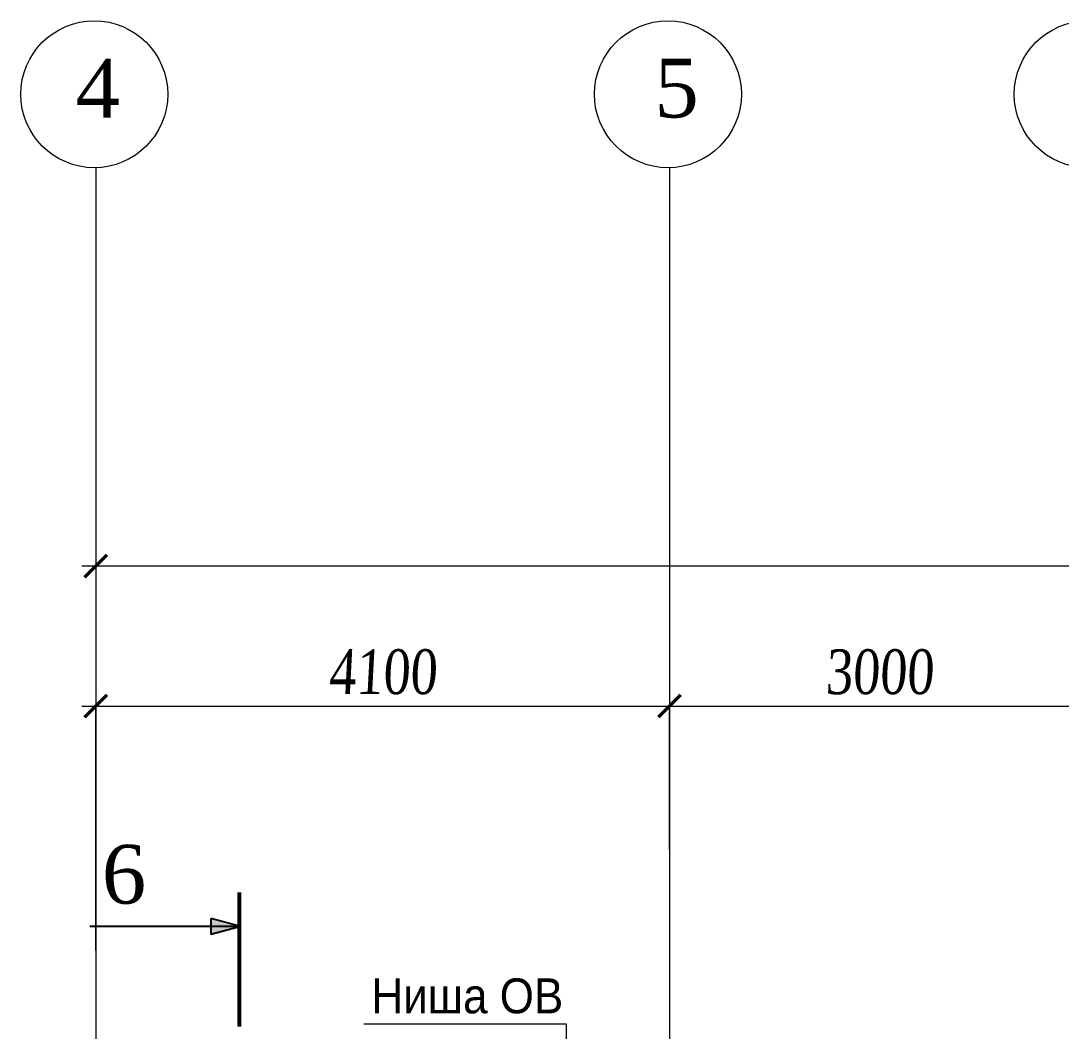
# Model space of a CAD drawing. Header units: inches. Extents: x -407541 to 6688123, y -998590 to 1205599.
# Drawn here: x 12768 to 20203, y 272566 to 279787 of the extents above; entities that cross this region are included whole.
import ezdxf

# ---------------------------------------------------------------- set-up
doc = ezdxf.new("R2010")
doc.units = ezdxf.units.IN
doc.header["$MEASUREMENT"] = 0
doc.linetypes.add('ACAD_ISO04W100', pattern=[30, 24, -3, 0, -3])
for name, color, linetype, lineweight in [('осевые о', 23, 'Continuous', 15), ('Осевые размеры', 172, 'Continuous', 5), ('Оси', 254, 'ACAD_ISO04W100', 5), ('текст СС', 32, 'Continuous', 15)]:
    doc.layers.add(name, color=color, linetype=linetype, lineweight=lineweight)
doc.styles.get("Standard").update_dxf_attribs({"font": 'arial.ttf'})
doc.styles.add('style1', font='arial.ttf', dxfattribs={"width": 0.9, "height": 500})
doc.styles.add('STYLE2', font='times.ttf', dxfattribs={"width": 0.8, "oblique": 3})
doc.dimstyles.new('M -100(m)', dxfattribs={"dimtxt": 320, "dimasz": 160, "dimexe": 0, "dimexo": 0, "dimgap": 80, "dimtad": 1, "dimdec": 0, "dimrnd": 5, "dimtxsty": 'STYLE2', "dimblk": 'ARCHTICK', "dimcen": 50, "dimdle": 100, "dimclrd": 256, "dimclre": 256, "dimclrt": 256, "dimadec": 0, "dimazin": 0, "dimtfac": 1, "dimtdec": 0, "dimtmove": 1, "dimatfit": 3, "dimldrblk": 'DOT', "dimfxl": 1, "dimlwd": -1, "dimlwe": 5, "dimarcsym": 0})

# ---------------------------------------------------------------- blocks, each defined once
blk = doc.blocks.new('_ARCHTICK')
at = {"color": 0, "linetype": 'ByBlock', "const_width": 0.15}
blk.add_lwpolyline([(-0.5, -0.5), (0.5, 0.5)], dxfattribs=at)
blk = doc.blocks.new('*D333')
at = {"layer": 'Осевые размеры', "ltscale": 1e-07, "transparency": 16777216}
blk.add_line((13203.4, 274890), (17503.4, 274890), dxfattribs=at)
at = {"layer": 'Осевые размеры', "lineweight": 5, "ltscale": 1e-07, "transparency": 16777216}
for p, q in [((13303.4, 273142.4), (13303.4, 274890)), ((17403.4, 273863.8), (17403.4, 274890))]:
    blk.add_line(p, q, dxfattribs=at)
at = {"layer": 'Осевые размеры', "ltscale": 1e-07, "transparency": 16777216, "xscale": 160, "yscale": 160, "zscale": 160, "rotation": 180}
blk.add_blockref('_ARCHTICK', (13303.4, 274890), dxfattribs=at)
at = {"layer": 'Осевые размеры', "ltscale": 1e-07, "transparency": 16777216, "xscale": 160, "yscale": 160, "zscale": 160}
blk.add_blockref('_ARCHTICK', (17403.4, 274890), dxfattribs=at)
at = {"layer": 'Осевые размеры', "ltscale": 1e-07, "transparency": 16777216, "insert": (15353.4, 275132.7), "char_height": 320, "attachment_point": 5, "style": 'STYLE2'}
blk.add_mtext('4100', dxfattribs=at)
blk = doc.blocks.new('_Dot')
at = {"color": 0, "linetype": 'ByBlock', "lineweight": -2}
blk.add_line((-0.5, 0), (-1, 0), dxfattribs=at)
at = {"color": 0, "linetype": 'ByBlock', "const_width": 0.5}
blk.add_lwpolyline([(-0.25, 0, 1), (0.25, 0, 1)], format="xyb", close=True, dxfattribs=at)
blk = doc.blocks.new('*D334')
at = {"layer": 'Осевые размеры', "ltscale": 1e-07, "transparency": 16777216}
blk.add_line((17303.4, 274890), (20503.4, 274890), dxfattribs=at)
at = {"layer": 'Осевые размеры', "ltscale": 1e-07, "transparency": 16777216, "xscale": 160, "yscale": 160, "zscale": 160, "rotation": 180}
blk.add_blockref('_ARCHTICK', (17403.4, 274890), dxfattribs=at)
at = {"layer": 'Осевые размеры', "ltscale": 1e-07, "transparency": 16777216, "xscale": 160, "yscale": 160, "zscale": 160}
blk.add_blockref('_ARCHTICK', (20403.4, 274890), dxfattribs=at)
at = {"layer": 'Осевые размеры', "ltscale": 1e-07, "transparency": 16777216, "insert": (18903.4, 275132.7), "char_height": 320, "attachment_point": 5, "style": 'STYLE2'}
blk.add_mtext('3000', dxfattribs=at)
blk = doc.blocks.new('*D300')
at = {"layer": 'Осевые размеры', "ltscale": 1e-07, "transparency": 16777216}
blk.add_line((180603.6, 275890.7), (13203.4, 275890.7), dxfattribs=at)
at = {"layer": 'Осевые размеры', "lineweight": 5, "ltscale": 1e-07, "transparency": 16777216}
blk.add_line((180503.6, 275889.2), (180503.6, 275890.7), dxfattribs=at)
at = {"layer": 'Осевые размеры', "ltscale": 1e-07, "transparency": 16777216, "xscale": 160, "yscale": 160, "zscale": 160, "rotation": 180}
blk.add_blockref('_ARCHTICK', (13303.4, 275890.7), dxfattribs=at)
at = {"layer": 'Осевые размеры', "ltscale": 1e-07, "transparency": 16777216, "xscale": 160, "yscale": 160, "zscale": 160}
blk.add_blockref('_ARCHTICK', (180503.6, 275890.7), dxfattribs=at)
at = {"layer": 'Осевые размеры', "ltscale": 1e-07, "transparency": 16777216, "insert": (96903.5, 276134), "char_height": 320, "attachment_point": 5, "style": 'STYLE2'}
blk.add_mtext('167200', dxfattribs=at)

msp = doc.modelspace()

# ---------------------------------------------------------------- hatches: boundary and pattern name
h = msp.add_hatch(color=256)
h.set_gradient(color2=(0, 0, 0), one_color=1)
h.paths.add_polyline_path([(14125.3, 273362.8), (14125.3, 273306), (14339.2, 273306)])
h.paths.add_polyline_path([(14339.2, 273306), (14125.3, 273306), (14125.3, 273249.2)])

# ---------------------------------------------------------------- linework, layer by layer
at = {"lineweight": 53}
msp.add_line((14331.3, 272599.8), (14331.3, 273558.2), dxfattribs=at)
for p, q in [((14339.2, 273314.8), (14125.3, 273371.5)), ((14125.3, 273371.5), (14125.3, 273258)), ((14339.2, 273314.8), (13261.1, 273314.8)), ((14339.2, 273314.8), (14125.3, 273258))]:
    msp.add_line(p, q)
at = {"layer": 'осевые о'}
for centre in [(13293, 279262.1), (17393, 279262.1), (20393, 279262.1)]:
    msp.add_circle(centre, 525, dxfattribs=at)
at = {"layer": 'Оси', "ltscale": 0.3}
for p, q in [((13303.2, 278737.2), (13303.2, 246967.2)), ((17403.2, 278737.2), (17403.2, 186893.5)), ((13303.4, 276275.7), (13303.4, 212320.1))]:
    msp.add_line(p, q, dxfattribs=at)
at = {"layer": 'текст СС', "ltscale": 0.1}
for p, q in [((16668.8, 272616), (15218.7, 272616)), ((16668.8, 271213.8), (16668.8, 272616))]:
    msp.add_line(p, q, dxfattribs=at)

# ---------------------------------------------------------------- texts
at = {"insert": (13346.9, 273471.9), "char_height": 420, "width": 31148.55, "attachment_point": 7}
msp.add_mtext('{\\fTimes New Roman|b0|i0|c204|p18;6}', dxfattribs=at)
at = {"layer": 'осевые о', "char_height": 420, "width": 3713.237, "attachment_point": 1}
for s, insert in [('{\\fTimes New Roman|b0|i0|c204|p18;4}', (13159.8, 279513.7)), ('{\\fTimes New Roman|b0|i0|c204|p18;5}', (17296.3, 279516.8))]:
    msp.add_mtext(s, dxfattribs=dict(at, insert=insert))
at = {"layer": 'текст СС', "ltscale": 0.1, "insert": (15959.4, 272943.7), "char_height": 250, "width": 3183.667, "attachment_point": 2, "style": 'style1'}
msp.add_mtext('{\\fArial|b0|i0|c204|p34;Ниша ОВ}', dxfattribs=at)

# ---------------------------------------------------------------- dimensions: what is measured, and where the dimension line sits
at = {"layer": 'Осевые размеры', "ltscale": 1e-07}
for base, p1, p2, picture, middle in [((13303.4, 275890.7), (180503.6, 275889.2), (13303.4, 275890.7), '*D300', (96903.5, 276134)), ((17403.4, 274890), (13303.4, 273142.4), (17403.4, 273863.8), '*D333', (15353.4, 275132.7)), ((20403.4, 274890), (17403.4, 274890), (20403.4, 274890), '*D334', (18903.4, 275132.7))]:
    dim = msp.add_linear_dim(base=base, p1=p1, p2=p2, dimstyle='M -100(m)', dxfattribs=at)
    dim.commit()
    dim.dimension.update_dxf_attribs({"geometry": picture, "text_midpoint": middle})

doc.saveas('drawing.dxf')
